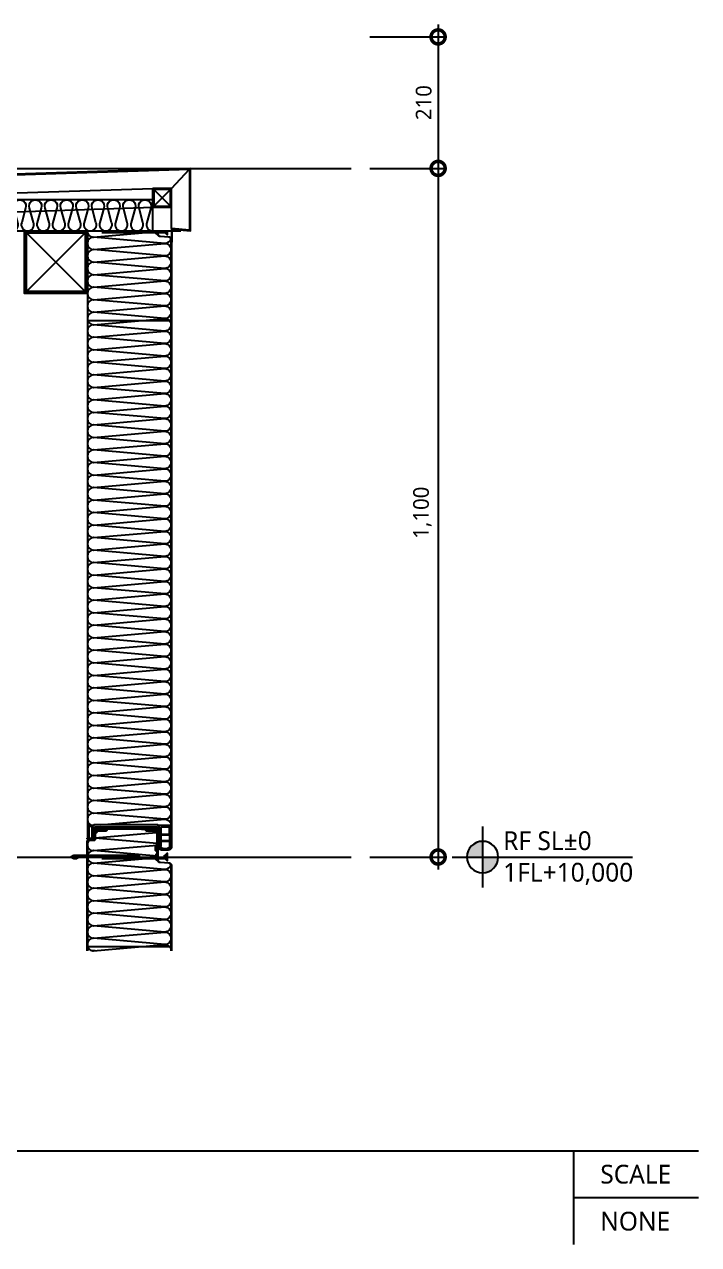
# Model space of a CAD drawing. Header units: millimetres. Extents: x 465 to 41696, y 198 to 5730.
# Drawn here: x 31488 to 32565, y 210 to 2159 of the extents above; entities that cross this region are included whole.
import ezdxf
from ezdxf.enums import TextEntityAlignment as Align
from ezdxf.xclip import XClip

# ---------------------------------------------------------------- set-up
doc = ezdxf.new("R2010")
doc.units = ezdxf.units.MM
doc.header["$LTSCALE"] = 200
doc.header["$XCLIPFRAME"] = 0
for name, pattern in [('CEN', [62, 60, -1, 0, -1]), ('CEN-OC', [10, 9.25, -0.25, 0.25, -0.25]), ('HIDDEN', [2, 1, -1])]:
    doc.linetypes.add(name, pattern=pattern)
doc.layers.get('DEFPOINTS').update_dxf_attribs({"color": 137})
for name, color, linetype in [('01하지철물', 8, 'Continuous'), ('02-PIR', 7, 'Continuous'), ('161', 161, 'Continuous'), ('7', 7, 'Continuous'), ('BOLT', 6, 'Continuous'), ('cen', 1, 'CEN'), ('CON', 2, 'Continuous'), ('CTR', 1, 'CEN-OC'), ('DIM-INT', 7, 'Continuous'), ('ELE-4', 4, 'Continuous'), ('ELE-6', 6, 'Continuous'), ('ELE-8', 8, 'Continuous'), ('INSUL', 252, 'Continuous'), ('PANEL', 6, 'Continuous'), ('S-253', 252, 'Continuous'), ('STL', 4, 'Continuous'), ('SYM-LEVEL', 7, 'Continuous'), ('SYP_Insul', 252, 'Continuous'), ('TABLE', 7, 'Continuous'), ('TEXT', 3, 'Continuous'), ('WALL', 3, 'Continuous'), ('XR-sec$0$HAT-INS', 252, 'Continuous')]:
    doc.layers.add(name, color=color, linetype=linetype)
doc.styles.add('arial', font='arial.ttf')
doc.styles.add('스타일1', font='malgun.ttf')
doc.dimstyles.new('CJA$0', dxfattribs={"dimscale": 300, "dimtxt": 2.7, "dimasz": 1, "dimexe": 2, "dimexo": 3, "dimgap": 1, "dimtad": 1, "dimdec": 0, "dimzin": 1, "dimdsep": 46, "dimtxsty": 'arial', "dimblk": 'DOT', "dimcen": 0.09, "dimdle": 1, "dimclrd": 256, "dimclre": 256, "dimclrt": 3, "dimadec": 0, "dimazin": 0, "dimtfac": 1, "dimtdec": 0, "dimtmove": 2, "dimatfit": 3, "dimldrblk": 'DOT', "dimfxl": 1, "dimtolj": 1, "dimtzin": 1, "dimarcsym": 0})

# ---------------------------------------------------------------- blocks, each defined once
blk = doc.blocks.new('SCW-1')
at = {"layer": 'BOLT', "color": 8, "linetype": 'HIDDEN', "ltscale": 0.5}
for p, q in [((150, 3), (150, 9)), ((154.1, 12), (151.1, 9)), ((151.1, 9), (151.1, 3)), ((151.1, 3), (154.1, 0)), ((153.1, 5.4), (153.1, 6.6)), ((153.1, 6.6), (154.5, 6.6)), ((154.5, 5.4), (153.1, 5.4)), ((154.5, 12), (154.1, 12)), ((154.1, 0), (154.5, 0)), ((154.5, 6.6), (154.5, 12)), ((154.5, 0), (154.5, 5.4))]:
    blk.add_line(p, q, dxfattribs=at)
for points in [[(0, 6), (9, 7), (11, 9), (12, 7), (10, 3)], [(10, 3), (5, 3), (0, 6), (5, 9), (11, 9)], [(150, 3), (10, 3)], [(11, 9), (150, 9)]]:
    blk.add_lwpolyline(points, dxfattribs=at)
for centre, start, end in [((150.6, 9.2), 199.4712, 340.5288), ((150.6, 2.8), 19.4712, 160.5288)]:
    blk.add_arc(centre, 0.6, start, end, dxfattribs=at)
blk = doc.blocks.new('PANEL-135')
at = {"layer": '161'}
for p, q in [((150, 0), (0, 0)), ((150, -1000), (0, -1000))]:
    blk.add_line(p, q, dxfattribs=at)
at = {"layer": 'BOLT', "color": 8, "linetype": 'HIDDEN', "ltscale": 0.5}
for p, q in [((37.8, 20.4), (41.2, 17)), ((37.8, 19.3), (40.8, 16.3)), ((37.8, 8.7), (40.8, 11.7)), ((37.8, 7.6), (41.2, 11)), ((37.8, 6.4), (41.2, 3)), ((37.8, 5.3), (40.8, 2.3)), ((41.2, 17), (41.2, 11)), ((41.2, 3), (41.2, -3)), ((37.8, -5.3), (40.8, -2.3)), ((37.8, -6.1), (37.8, -6.1)), ((38.6, -5.6), (41.2, -3))]:
    blk.add_line(p, q, dxfattribs=at)
at = {"layer": 'INSUL', "color": 251}
for p, q in [((18.3, -964.5), (18.3, -973.7)), ((32.3, -964.5), (18.3, -964.5)), ((32.3, -973.7), (18.3, -973.7)), ((32.3, -964.5), (32.3, -973.7)), ((18.3, -974.7), (18.3, -983)), ((32.3, -974.7), (18.3, -974.7)), ((29, -986.4), (21.7, -986.4)), ((32.3, -974.7), (32.3, -983))]:
    blk.add_line(p, q, dxfattribs=at)
for points in [[(135.1, 38.5), (136, 38.5, 0.414214), (136.3, 38.8), (136.3, 39), (136.3, 39.5, 0.414214), (133.3, 42.5), (128.3, 43.2), (120.8, 43.2, -0.414214), (120.3, 43.7), (120.3, 44, -0.414214), (120.8, 44.5), (133.9, 44.5), (135.5, 44.1, 0.487928), (135.9, 44.4), (135.9, 44.5, 0.414214), (133.9, 46.5), (82.3, 46.5), (40.6, 46.5, 0.414214), (38.6, 44.5), (38.6, 44.4, 0.487928), (39, 44.1), (40.6, 44.5), (53.7, 44.5, -0.414214), (54.2, 44), (54.2, 43.7, -0.414214), (53.7, 43.2), (46.1, 43.2), (41.1, 42.5, 0.414214), (38.1, 39.5), (38.1, 39), (38.1, 38.8, 0.414214), (38.4, 38.5), (39.3, 38.5, 0.414214), (39.6, 38.8), (39.6, 39, -0.414214), (41.1, 40.5), (46.1, 41.2), (54.7, 41.2, 0.414214), (56.2, 42.7), (56.2, 44, -0.414214), (56.7, 44.5), (82.3, 44.5), (117.8, 44.5, -0.414214), (118.3, 44), (118.3, 42.7, 0.414214), (119.8, 41.2), (128.3, 41.2), (133.3, 40.5, -0.414214), (134.8, 39), (134.8, 38.8, 0.414214)], [(135.1, 38.5), (136, 38.5, 0.414214), (136.3, 38.8), (136.3, 39), (136.3, 39.5, 0.414214), (133.3, 42.5), (128.3, 43.2), (120.8, 43.2, -0.414214), (120.3, 43.7), (120.3, 44, -0.414214), (120.8, 44.5), (133.9, 44.5), (135.5, 44.1, 0.487928), (135.9, 44.4), (135.9, 44.5, 0.414214), (133.9, 46.5), (82.3, 46.5), (40.6, 46.5, 0.414214), (38.6, 44.5), (38.6, 44.4, 0.487928), (39, 44.1), (40.6, 44.5), (53.7, 44.5, -0.414214), (54.2, 44), (54.2, 43.7, -0.414214), (53.7, 43.2), (46.1, 43.2), (41.1, 42.5, 0.414214), (38.1, 39.5), (38.1, 39), (38.1, 38.8, 0.414214), (38.4, 38.5), (39.3, 38.5, 0.414214), (39.6, 38.8), (39.6, 39, -0.414214), (41.1, 40.5), (46.1, 41.2), (54.7, 41.2, 0.414214), (56.2, 42.7), (56.2, 44, -0.414214), (56.7, 44.5), (82.3, 44.5), (117.8, 44.5, -0.414214), (118.3, 44), (118.3, 42.7, 0.414214), (119.8, 41.2), (128.3, 41.2), (133.3, 40.5, -0.414214), (134.8, 39), (134.8, 38.8, 0.414214)], [(148.7, -968.9, -0.414214), (146.2, -971.4), (142.9, -971.4, -0.414214), (140.4, -968.9), (140.4, -953.8, 0.414214), (139.4, -952.8), (136.9, -952.8), (136.9, -951.8), (39, -951.8), (39, -952.8), (35.1, -952.8, 0.414214), (34.1, -953.8), (34.1, -983, -0.414191), (29.1, -988), (21.7, -988, -0.414236), (16.7, -983), (16.7, -949.8), (37, -949.8), (37, -948.8), (138.9, -948.8), (138.9, -949.8), (148.7, -949.8)], [(148.7, -968.9, -0.414214), (146.2, -971.4), (142.9, -971.4, -0.414214), (140.4, -968.9), (140.4, -953.8, 0.414214), (139.4, -952.8), (136.9, -952.8), (136.9, -951.8), (39, -951.8), (39, -952.8), (35.1, -952.8, 0.414214), (34.1, -953.8), (34.1, -983, -0.414191), (29.1, -988), (21.7, -988, -0.414236), (16.7, -983), (16.7, -949.8), (37, -949.8), (37, -948.8), (138.9, -948.8), (138.9, -949.8), (148.7, -949.8)], [(142, -951.4), (147, -951.4), (147, -968.9, -0.414214), (146.2, -969.7), (142.9, -969.7, -0.414214), (142, -968.9)]]:
    blk.add_lwpolyline(points, format="xyb", close=True, dxfattribs=at)
blk.add_lwpolyline([(32.3, -952.5), (32.3, -963.5), (18.3, -963.5), (18.3, -952.5)], close=True, dxfattribs=at)
for centre, start, end in [((21.7, -983), 180, 270.0043), ((29, -983), 270.0043, 0)]:
    blk.add_arc(centre, 3.35, start, end, dxfattribs=at)
at = {"layer": 'PANEL', "ltscale": 3}
blk.add_line((149.5, -143.1), (15, -143.1), dxfattribs=at)
for points in [[(44, 43.3), (44, 44.1), (39, 44.1, 0.414214), (37, 42.1), (37, -3.7, -0.39552), (32.8, -8.2), (19.7, -9.1, 0.39896), (15, -14.1), (15, -444.5), (15, -983.8, 0.414242), (20, -988.8), (31.5, -988.8, 0.414191), (35, -985.3), (35, -953.3), (42, -953.3), (42, -952.5), (34.2, -952.5), (34.2, -985.3, -0.414191), (31.5, -988), (20, -988, -0.414242), (15.8, -983.8), (15.8, -444.5), (15.8, -14.1, -0.399273), (19.8, -9.9), (32.8, -9, 0.39552), (37.8, -3.7), (37.8, 42.1, -0.414214), (39, 43.3), (44, 43.3)], [(130.5, 44.1), (130.5, 44.1), (130.5, 43.6), (135.5, 43.6, -0.414214), (137, 42.1), (137, 28.4, 0.414214), (139, 26.4), (148, 26.4, -0.414214), (149.5, 24.9), (149.5, -391.9), (149.5, -969.9, -0.414214), (148, -971.4), (141, -971.4, -0.414214), (139.5, -969.9), (139.5, -952.8), (137, -952.8), (137, -953.3), (139, -953.3), (139, -969.9, 0.414214), (141, -971.9), (148, -971.9, 0.414214), (150, -969.9), (150, -391.9), (150, 24.9, 0.414214), (148, 26.9), (139, 26.9, -0.414214), (137.5, 28.4), (137.5, 42.1, 0.414214), (135.5, 44.1), (130.5, 44.1)]]:
    blk.add_lwpolyline(points, format="xyb", dxfattribs=at)
at = {"layer": 'SYP_Insul'}
for points in [[(37.8, 41.4), (38.9, 41.5)], [(38.1, 39), (37.8, 39.1)], [(56.2, 43.2), (70.1, 44.5)]]:
    blk.add_lwpolyline(points, dxfattribs=at)
at = {"layer": 'WALL', "color": 3}
blk.add_line((44, 43.3), (44, 43.3), dxfattribs=at)
at = {"layer": 'XR-sec$0$HAT-INS'}
for points in [[(37.8, 21.4), (137, 30)], [(137, 30.5), (39.6, 38.9)]]:
    blk.add_lwpolyline(points, dxfattribs=at)
for points in [[(147.4, 26.4, -0.625476), (139.5, 10.2), (37.8, 19.1)], [(37.8, 1.4), (139.5, 10.2, -1), (139.5, -9.8), (37.8, -0.9)], [(25.8, -19.8), (139.5, -9.8, -1), (139.5, -29.8), (25.8, -19.8), (25.8, -19.8, 1), (25.8, -39.8, 1)], [(16.1, -12.4, 0.338737), (25.8, -19.8)], [(25.8, -39.8), (139.5, -29.8, -1), (139.5, -49.8), (25.8, -39.8), (25.8, -39.8, 1), (25.8, -59.8, 1)], [(25.8, -59.8), (139.5, -49.8, -1), (139.5, -69.8), (25.8, -59.8), (25.8, -59.8, 1), (25.8, -79.8, 1)], [(25.8, -79.8), (139.5, -69.8, -1), (139.5, -89.8), (25.8, -79.8), (25.8, -79.8, 1), (25.8, -99.8, 1)], [(25.8, -99.8), (139.5, -89.8, -1), (139.5, -109.8), (25.8, -99.8), (25.8, -99.8, 1), (25.8, -119.8, 1)], [(25.8, -119.8), (139.5, -109.8, -1), (139.5, -129.8), (25.8, -119.8), (25.8, -119.8, 1), (25.8, -139.8, 1)], [(25.8, -139.8), (139.5, -129.8, -1), (139.5, -149.8), (25.8, -139.8), (25.8, -139.8, 1), (25.8, -159.8, 1)], [(25.8, -159.8), (139.5, -149.8, -1), (139.5, -169.8), (25.8, -159.8), (25.8, -159.8, 1), (25.8, -179.8, 1)], [(25.8, -179.8), (139.5, -169.8, -1), (139.5, -189.8), (25.8, -179.8), (25.8, -179.8, 1), (25.8, -199.8, 1)], [(25.8, -199.8), (139.5, -189.8, -1), (139.5, -209.8), (25.8, -199.8), (25.8, -199.8, 1), (25.8, -219.8, 1)], [(25.8, -219.8), (139.5, -209.8, -1), (139.5, -229.8), (25.8, -219.8), (25.8, -219.8, 1), (25.8, -239.8, 1)], [(25.8, -239.8), (139.5, -229.8, -1), (139.5, -249.8), (25.8, -239.8), (25.8, -239.8, 1), (25.8, -259.8, 1)], [(25.8, -259.8), (139.5, -249.8, -1), (139.5, -269.8), (25.8, -259.8), (25.8, -259.8, 1), (25.8, -279.8, 1)], [(25.8, -279.8), (139.5, -269.8, -1), (139.5, -289.8), (25.8, -279.8), (25.8, -279.8, 1), (25.8, -299.8, 1)], [(25.8, -299.8), (139.5, -289.8, -1), (139.5, -309.8), (25.8, -299.8), (25.8, -299.8, 1), (25.8, -319.8, 1)], [(25.8, -319.8), (139.5, -309.8, -1), (139.5, -329.8), (25.8, -319.8), (25.8, -319.8, 1), (25.8, -339.8, 1)], [(25.8, -339.8), (139.5, -329.8, -1), (139.5, -349.8), (25.8, -339.8), (25.8, -339.8, 1), (25.8, -359.8, 1)], [(25.8, -359.8), (139.5, -349.8, -1), (139.5, -369.8), (25.8, -359.8), (25.8, -359.8, 1), (25.8, -379.8, 1)], [(25.8, -379.8), (139.5, -369.8, -1), (139.5, -389.8), (25.8, -379.8), (25.8, -379.8, 1), (25.8, -399.8, 1)], [(25.8, -399.8), (139.5, -389.8, -1), (139.5, -409.8), (25.8, -399.8), (25.8, -399.8, 1), (25.8, -419.8, 1)], [(25.8, -419.8), (139.5, -409.8, -1), (139.5, -429.8), (25.8, -419.8), (25.8, -419.8, 1), (25.8, -439.8, 1)], [(25.8, -439.8), (139.5, -429.8, -1), (139.5, -449.8), (25.8, -439.8), (25.8, -439.8, 1), (25.8, -459.8, 1)], [(25.8, -459.8), (139.5, -449.8, -1), (139.5, -469.8), (25.8, -459.8), (25.8, -459.8, 1), (25.8, -479.8, 1)], [(25.8, -479.8), (139.5, -469.8, -1), (139.5, -489.8), (25.8, -479.8), (25.8, -479.8, 1), (25.8, -499.8, 1)], [(25.8, -499.8), (139.5, -489.8, -1), (139.5, -509.8), (25.8, -499.8), (25.8, -499.8, 1), (25.8, -519.8, 1)], [(25.8, -519.8), (139.5, -509.8, -1), (139.5, -529.8), (25.8, -519.8), (25.8, -519.8, 1), (25.8, -539.8, 1)], [(25.8, -539.8), (139.5, -529.8, -1), (139.5, -549.8), (25.8, -539.8), (25.8, -539.8, 1), (25.8, -559.8, 1)], [(25.8, -559.8), (139.5, -549.8, -1), (139.5, -569.8), (25.8, -559.8), (25.8, -559.8, 1), (25.8, -579.8, 1)], [(25.8, -579.8), (139.5, -569.8, -1), (139.5, -589.8), (25.8, -579.8), (25.8, -579.8, 1), (25.8, -599.8, 1)], [(25.8, -599.8), (139.5, -589.8, -1), (139.5, -609.8), (25.8, -599.8), (25.8, -599.8, 1), (25.8, -619.8, 1)], [(25.8, -619.8), (139.5, -609.8, -1), (139.5, -629.8), (25.8, -619.8), (25.8, -619.8, 1), (25.8, -639.8, 1)], [(25.8, -639.8), (139.5, -629.8, -1), (139.5, -649.8), (25.8, -639.8), (25.8, -639.8, 1), (25.8, -659.8, 1)], [(25.8, -659.8), (139.5, -649.8, -1), (139.5, -669.8), (25.8, -659.8), (25.8, -659.8, 1), (25.8, -679.8, 1)], [(25.8, -679.8), (139.5, -669.8, -1), (139.5, -689.8), (25.8, -679.8), (25.8, -679.8, 1), (25.8, -699.8, 1)], [(25.8, -699.8), (139.5, -689.8, -1), (139.5, -709.8), (25.8, -699.8), (25.8, -699.8, 1), (25.8, -719.8, 1)], [(25.8, -719.8), (139.5, -709.8, -1), (139.5, -729.8), (25.8, -719.8), (25.8, -719.8, 1), (25.8, -739.8, 1)], [(25.8, -739.8), (139.5, -729.8, -1), (139.5, -749.8), (25.8, -739.8), (25.8, -739.8, 1), (25.8, -759.8, 1)], [(25.8, -759.8), (139.5, -749.8, -1), (139.5, -769.8), (25.8, -759.8), (25.8, -759.8, 1), (25.8, -779.8, 1)], [(25.8, -779.8), (139.5, -769.8, -1), (139.5, -789.8), (25.8, -779.8), (25.8, -779.8, 1), (25.8, -799.8, 1)], [(25.8, -799.8), (139.5, -789.8, -1), (139.5, -809.8), (25.8, -799.8), (25.8, -799.8, 1), (25.8, -819.8, 1)], [(25.8, -819.8), (139.5, -809.8, -1), (139.5, -829.8), (25.8, -819.8), (25.8, -819.8, 1), (25.8, -839.8, 1)], [(25.8, -839.8), (139.5, -829.8, -1), (139.5, -849.8), (25.8, -839.8), (25.8, -839.8, 1), (25.8, -859.8, 1)], [(25.8, -859.8), (139.5, -849.8, -1), (139.5, -869.8), (25.8, -859.8), (25.8, -859.8, 1), (25.8, -879.8, 1)], [(25.8, -879.8), (139.5, -869.8, -1), (139.5, -889.8), (25.8, -879.8), (25.8, -879.8, 1), (25.8, -899.8, 1)], [(25.8, -899.8), (139.5, -889.8, -1), (139.5, -909.8), (25.8, -899.8), (25.8, -899.8, 1), (25.8, -919.8, 1)], [(25.8, -919.8), (139.5, -909.8, -1), (139.5, -929.8), (25.8, -919.8), (25.8, -919.8, 1), (25.8, -939.8, 1)], [(25.8, -939.8), (139.5, -929.8, -1), (139.5, -949.8), (138.9, -949.7)], [(129.1, -948.8), (25.8, -939.8), (25.8, -939.8, 0.541794), (16.7, -953.8, 0.541794)]]:
    blk.add_lwpolyline(points, format="xyb", dxfattribs=at)
at = {"xscale": -1}
blk.add_blockref('SCW-1', (176.2, -6), dxfattribs=at)
blk = doc.blocks.new('하지철물')
at = {"layer": '01하지철물', "color": 1}
for p, q in [((-50, -50), (50, 50)), ((-50, 50), (50, -50))]:
    blk.add_line(p, q, dxfattribs=at)
at = {"layer": '01하지철물'}
for points in [[(-50, -50), (-50, 50), (50, 50), (50, -50)], [(-46.8, -46.8), (-46.8, 46.8), (46.8, 46.8), (46.8, -46.8)]]:
    blk.add_lwpolyline(points, close=True, dxfattribs=at)
blk = doc.blocks.new('STL_30x30')
at = {"layer": 'CTR'}
for p, q in [((1.6, 28.4), (28.4, 1.6)), ((28.4, 28.4), (1.6, 1.6))]:
    blk.add_line(p, q, dxfattribs=at)
at = {"layer": 'ELE-4'}
for points in [[(0, 0), (30, 0), (30, 30), (0, 30)], [(1.6, 1.6), (28.4, 1.6), (28.4, 28.4), (1.6, 28.4)]]:
    blk.add_lwpolyline(points, close=True, dxfattribs=at)
blk = doc.blocks.new('CAP-610X100')
at = {"layer": 'ELE-6'}
blk.add_lwpolyline([(-550, -100), (-60, -100), (-60, -50), (-550, -50)], close=True, dxfattribs=at)
at = {"layer": 'ELE-8'}
for p, q in [((-30, -32.2), (-1.2, -1.3)), ((-580, -47.9), (-608.8, -21.1)), ((-550, -47.9), (-60, -32.2)), ((-60, -50), (-60, -32.2)), ((-30, -96), (-30, -32.2)), ((-580, -98.8), (-580, -48.9)), ((-550, -50), (-550, -47.9)), ((-580, -78.9), (-59.5, -62.2))]:
    blk.add_line(p, q, dxfattribs=at)
at = {"layer": 'INSUL'}
for points in [[(-550, -50.3, -0.608337), (-538.2, -63.6), (-544.4, -86.5, 0.524856), (-535, -100, 0.524856), (-525.7, -86.5), (-531.9, -63.6, -1.449198), (-513.2, -63.6), (-519.4, -86.5, 0.524856), (-510, -100, 0.524856), (-500.7, -86.5), (-506.9, -63.6, -1.449198), (-488.2, -63.6), (-494.4, -86.5, 0.524856), (-485, -100, 0.00003), (-485, -100)], [(-485, -100, 0.524856), (-475.7, -86.5), (-481.9, -63.6, -1.449198), (-463.2, -63.6), (-469.4, -86.5, 0.524856), (-460, -100, 0.524856), (-450.7, -86.5), (-456.9, -63.6, -1.449198), (-438.2, -63.6), (-444.4, -86.5, 0.524856), (-435, -100, 0.524856), (-425.7, -86.5), (-431.9, -63.6, -1.449198), (-413.2, -63.6), (-419.4, -86.5, 0.524856), (-410, -100, 0.524856), (-400.7, -86.5), (-406.9, -63.6, -1.449198), (-388.2, -63.6), (-394.4, -86.5, 0.524856), (-385, -100, 0.524856), (-375.7, -86.5), (-381.9, -63.6, -1.449198), (-363.2, -63.6), (-369.4, -86.5, 0.524856), (-360, -100, 0.524856), (-350.7, -86.5), (-356.9, -63.6, -1.449198), (-338.2, -63.6), (-344.4, -86.5, 0.524856), (-335, -100, 0.524856), (-325.7, -86.5), (-331.9, -63.6, -1.449198), (-313.2, -63.6), (-319.4, -86.5, 0.524856), (-310, -100, 0.524856), (-300.7, -86.5), (-306.9, -63.6, -1.449198), (-288.2, -63.6), (-294.4, -86.5, 0.524856), (-285, -100, 0.524856), (-275.7, -86.5), (-281.9, -63.6, -1.449198), (-263.2, -63.6), (-269.4, -86.5, 0.524856), (-260, -100, 0.524856), (-250.7, -86.5), (-256.9, -63.6, -1.449198), (-238.2, -63.6), (-244.4, -86.5, 0.524856), (-235, -100, 0.524856), (-225.7, -86.5), (-231.9, -63.6, -1.449198), (-213.2, -63.6), (-219.4, -86.5, 0.524856), (-210, -100, 0.524856), (-200.7, -86.5), (-206.9, -63.6, -1.449198), (-188.2, -63.6), (-194.4, -86.5, 0.524856), (-185, -100, 0.524856), (-175.7, -86.5), (-181.9, -63.6, -1.449198), (-163.2, -63.6), (-169.4, -86.5, 0.524856), (-160, -100, 0.524856), (-150.7, -86.5), (-156.9, -63.6, -1.449198), (-138.2, -63.6), (-144.4, -86.5, 0.524856), (-135, -100, 0.524856), (-125.7, -86.5), (-131.9, -63.6, -1.449198), (-113.2, -63.6), (-119.4, -86.5, 0.524856), (-110, -100, 0.524856), (-100.7, -86.5), (-106.9, -63.6, -1.449198), (-88.2, -63.6), (-94.4, -86.5, 0.524856), (-85, -100, 0.524856), (-75.7, -86.5), (-81.9, -63.6, -1.449198), (-63.2, -63.6), (-69.4, -86.5, 0.524856), (-60, -100, 0.00003), (-60, -100, 0.00003)]]:
    blk.add_lwpolyline(points, format="xyb", dxfattribs=at)
at = {"layer": 'STL'}
blk.add_lwpolyline([(-579.1, -145.6), (-565, -125), (-565, -98.8), (-608.8, -98.8), (-608.8, -21.1), (-1.2, -1.3), (-1.2, -98.8), (-30, -96), (-30, -117.2), (-28.8, -117.2), (-28.8, -97.2), (0, -100), (0, 0), (-610, -20), (-610, -100), (-566.2, -100), (-566.2, -124.6), (-580.1, -144.9), (-579.1, -145.6)], dxfattribs=at)
at = {"layer": 'S-253'}
for p in [(-60, -62.2), (-580, -77.9)]:
    blk.add_blockref('STL_30x30', p, dxfattribs=at)
blk = doc.blocks.new('_DotSmall')
at = {"color": 0, "linetype": 'ByBlock', "const_width": 0.5}
blk.add_lwpolyline([(-0.0625, 0, 1), (0.0625, 0, 1)], format="xyb", close=True, dxfattribs=at)
blk = doc.blocks.new('*D301')
at = {"layer": 'DEFPOINTS', "color": 0, "transparency": 16777216}
for p in [(32010, 1929.1), (32010, 829.1), (32149, 829.1)]:
    blk.add_point(p, dxfattribs=at)
at = {"layer": 'DIM-INT', "color": 7, "lineweight": -2, "transparency": 16777216}
for p, q in [((32149, 1949.1), (32149, 809.1)), ((32040, 1929.1), (32159, 1929.1)), ((32040, 829.1), (32159, 829.1))]:
    blk.add_line(p, q, dxfattribs=at)
at = {"layer": 'DIM-INT', "color": 7, "lineweight": -2, "transparency": 16777216, "xscale": 45, "yscale": 45, "zscale": 45}
for p, rotation in [((32149, 1929.1), 90), ((32149, 829.1), 270)]:
    blk.add_blockref('_DotSmall', p, dxfattribs=dict(at, rotation=rotation))
at = {"layer": 'DIM-INT', "color": 3, "transparency": 16777216, "insert": (32123.9, 1379.1), "char_height": 25, "attachment_point": 5, "rotation": 90, "style": '스타일1'}
blk.add_mtext('\\A1;1,100', dxfattribs=at)
blk = doc.blocks.new('_DOT')
at = {"color": 0, "linetype": 'ByBlock'}
blk.add_line((-0.5, 0), (-1, 0), dxfattribs=at)
at = {"color": 0, "linetype": 'ByBlock', "const_width": 0.5}
blk.add_lwpolyline([(-0.25, 0, 1), (0.25, 0, 1)], format="xyb", close=True, dxfattribs=at)
blk = doc.blocks.new('LEVEL1')
at = {"layer": 'SYM-LEVEL'}
h = blk.add_hatch(color=6, dxfattribs=at)
edge = h.paths.add_edge_path()
edge.add_ellipse((4.87, 0), major_axis=(1.77, 1.77), ratio=1, start_angle=405, end_angle=495)
edge.add_line((2.37, 0), (4.87, 0))
edge.add_line((4.87, 0), (4.87, 2.5))
edge = h.paths.add_edge_path()
edge.add_ellipse((4.87, 0), major_axis=(1.77, 1.77), ratio=1, start_angle=225, end_angle=315)
edge.add_line((7.37, 0), (4.87, 0))
edge.add_line((4.87, 0), (4.87, -2.5))
at = {"layer": 'SYM-LEVEL', "color": 6}
for p, q in [((4.87, 4.87), (4.87, -4.87)), ((0, 0), (9.74, 0)), ((9.07, 0), (28.8, 0))]:
    blk.add_line(p, q, dxfattribs=at)
blk.add_ellipse((4.87, 0), major_axis=(1.77, 1.77), ratio=1, start_param=5.497787, end_param=11.780972, dxfattribs=at)
at = {"layer": 'SYM-LEVEL', "color": 3, "style": '스타일1'}
for tag, p in [('1층-바닥마감', (8.16, 1.11)), ('EL-+100', (8.16, -3.93))]:
    blk.add_attdef(tag, p, '', height=3, dxfattribs=at)
blk = doc.blocks.new('*D303')
at = {"layer": 'DEFPOINTS', "color": 0, "transparency": 16777216}
for p in [(32010, 2139.1), (32010, 1929.1), (32149, 1929.1)]:
    blk.add_point(p, dxfattribs=at)
at = {"layer": 'DIM-INT', "color": 7, "lineweight": -2, "transparency": 16777216}
for p, q in [((32149, 2159.1), (32149, 1909.1)), ((32040, 2139.1), (32159, 2139.1)), ((32040, 1929.1), (32159, 1929.1))]:
    blk.add_line(p, q, dxfattribs=at)
at = {"layer": 'DIM-INT', "color": 7, "lineweight": -2, "transparency": 16777216, "xscale": 45, "yscale": 45, "zscale": 45}
for p, rotation in [((32149, 2139.1), 90), ((32149, 1929.1), 270)]:
    blk.add_blockref('_DotSmall', p, dxfattribs=dict(at, rotation=rotation))
at = {"layer": 'DIM-INT', "color": 3, "transparency": 16777216, "insert": (32126, 2034.1), "char_height": 25, "attachment_point": 5, "rotation": 90, "style": '스타일1'}
blk.add_mtext('\\A1;210', dxfattribs=at)

msp = doc.modelspace()

# ---------------------------------------------------------------- linework, layer by layer
at = {"layer": '02-PIR', "ltscale": 150}
for p, q in [((31238.3, 1829.1), (31588.3, 1829.1)), ((31303.3, 1829.1), (31653.3, 1829.1))]:
    msp.add_line(p, q, dxfattribs=at)
at = {"layer": 'cen'}
for p, q in [((30421, 1929.1), (32010, 1929.1)), ((30421, 829.1), (32010, 829.1))]:
    msp.add_line(p, q, dxfattribs=at)
at = {"layer": 'TABLE', "color": 4}
for p, q in [((25695, 360), (32565, 360)), ((32365, 360), (32365, 210)), ((32365, 285), (32565, 285))]:
    msp.add_line(p, q, dxfattribs=at)

# ---------------------------------------------------------------- block references
at = {"layer": '7', "rotation": 180}
msp.add_blockref('하지철물', (31538.3, 1779.1), dxfattribs=at)
at = {"layer": 'CON'}
ref = msp.add_blockref('PANEL-135', (31738.3, 1829.1), dxfattribs=dict(at, xscale=-1))
XClip(ref).set_block_clipping_path([(0, -1000), (149.9999999995, 0.0000000003)])
ref = msp.add_blockref('PANEL-135', (31738.3, 829.1), dxfattribs=dict(at, xscale=-1))
XClip(ref).set_block_clipping_path([(-26.1983072391, -149.9999999995), (191.0233610594, 57.0264049219)])
at = {"layer": 'PANEL'}
msp.add_blockref('CAP-610X100', (31753.3, 1929.1), dxfattribs=at)
at = {"layer": 'SYM-LEVEL', "xscale": 10.00000000000835, "yscale": 10.00000000000835, "zscale": 10.00000000000835}
msp.add_blockref('LEVEL1', (32171.3, 829.1), dxfattribs=at).add_auto_attribs({'EL-+100': '1FL+10,000', '1층-바닥마감': 'RF SL±0'})

# ---------------------------------------------------------------- texts
at = {"layer": 'TEXT', "style": '스타일1'}
for s, p in [('SCALE', (32464.7, 322.5)), ('NONE', (32463.8, 247.4))]:
    msp.add_text(s, height=30, dxfattribs=at).set_placement(p, align=Align.MIDDLE_CENTER)

# ---------------------------------------------------------------- dimensions: what is measured, and where the dimension line sits
at = {"layer": 'DIM-INT'}
for base, p1, p2, picture, middle in [((32149, 1929.1), (32010, 2139.1), (32010, 1929.1), '*D303', (32126, 2034.1)), ((32149, 829.1), (32010, 1929.1), (32010, 829.1), '*D301', (32123.9, 1379.1))]:
    dim = msp.add_linear_dim(base=base, p1=p1, p2=p2, angle=90, dimstyle='CJA$0', override={"dimscale": 10, "dimtxt": 2.5, "dimasz": 4.5, "dimexe": 1, "dimzin": 8, "dimlunit": 6, "dimtxsty": '스타일1', "dimblk1": 'DotSmall', "dimblk2": 'DotSmall', "dimsah": 1, "dimcen": 1, "dimdle": 2, "dimclrd": 7, "dimclre": 7, "dimtix": 1, "dimfxl": 2, "dimtzin": 0}, dxfattribs=at)
    dim.commit()
    dim.dimension.update_dxf_attribs({"geometry": picture, "text_midpoint": middle})

doc.saveas('drawing.dxf')
